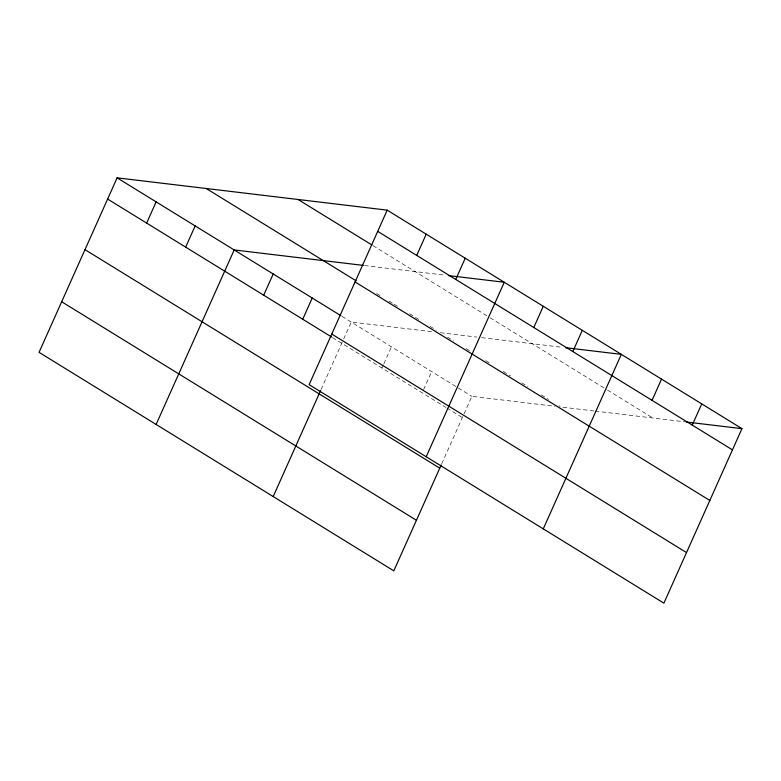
<?xml version="1.0" encoding="UTF-8"?>
<svg xmlns="http://www.w3.org/2000/svg" width="781" height="781" viewBox="0 0 781 781"><rect width="100%" height="100%" fill="white"/><g stroke="black" fill="none" stroke-linecap="round" stroke-linejoin="round"><path stroke-width="0.59" stroke-dasharray="3.9 2.93" d="M321.098 389.465L343.181 340.096M343.66 339.032L351.255 322.055L432.059 331.72M381.968 368.046L383.393 364.864M383.861 363.8L391.457 346.823M423.595 389.621L431.668 371.59M441.724 463.758L471.87 396.348L555.057 406.305M364.512 265.54L444.838 275.146M440.377 332.716L476.869 337.08M481.584 337.646L561.91 347.252M593.96 410.952L561.002 407.008L558.932 405.739M595.142 411.099L684.908 421.828M373.025 245.654L489.072 317.135M490.097 317.769L606.437 389.416M607.462 390.051L652.828 417.991M376.706 293.5L380.816 296.028M389.036 301.095L393.136 303.624M394.171 304.258L398.271 306.787M409.566 313.737L418.811 319.439M430.106 326.39L436.267 330.187M447.591 337.167L453.781 340.975M466.15 348.59L470.279 351.138M485.743 360.656L490.898 363.829M503.267 371.453L510.481 375.895M521.825 382.885L528.005 386.693M541.409 394.952L548.623 399.394M342.01 316.364L471.87 396.348M332.521 337.587L445.883 407.409M446.917 408.043L462.381 417.571"/><path stroke-width="1.17" d="M387.191 210.148L309.13 384.652L663.889 603.157L741.95 428.652L387.191 210.148L117.111 177.843L39.05 352.348L393.809 570.852L441.226 464.861M146.643 223.093L156.132 201.879M185.663 247.128L195.162 225.914M156.122 424.454L234.183 249.949L363.331 265.394M263.714 295.208L273.204 273.985M302.735 319.244L312.224 298.02M273.194 496.56L320.61 390.559M416.722 255.397L426.211 234.183M455.743 279.432L465.232 258.218M426.201 456.758L504.262 282.253L448.411 275.576M533.794 327.503L543.283 306.289M572.815 351.548L582.304 330.324M543.273 528.864L621.334 354.359L565.483 347.682M652.047 400.341L661.536 379.127M692.249 425.108L701.748 403.894M686.099 421.974L741.95 428.652M377.692 231.361L732.461 449.876M298.059 199.487L372 245.029M206.233 188.504L356.165 280.848M355.072 281.951L709.831 500.455M117.111 177.843L340.985 315.729M331.759 334.063L686.519 552.577M107.622 199.057L331.495 336.953M84.992 249.647L439.752 468.151M61.679 301.759L416.439 520.273"/></g></svg>
